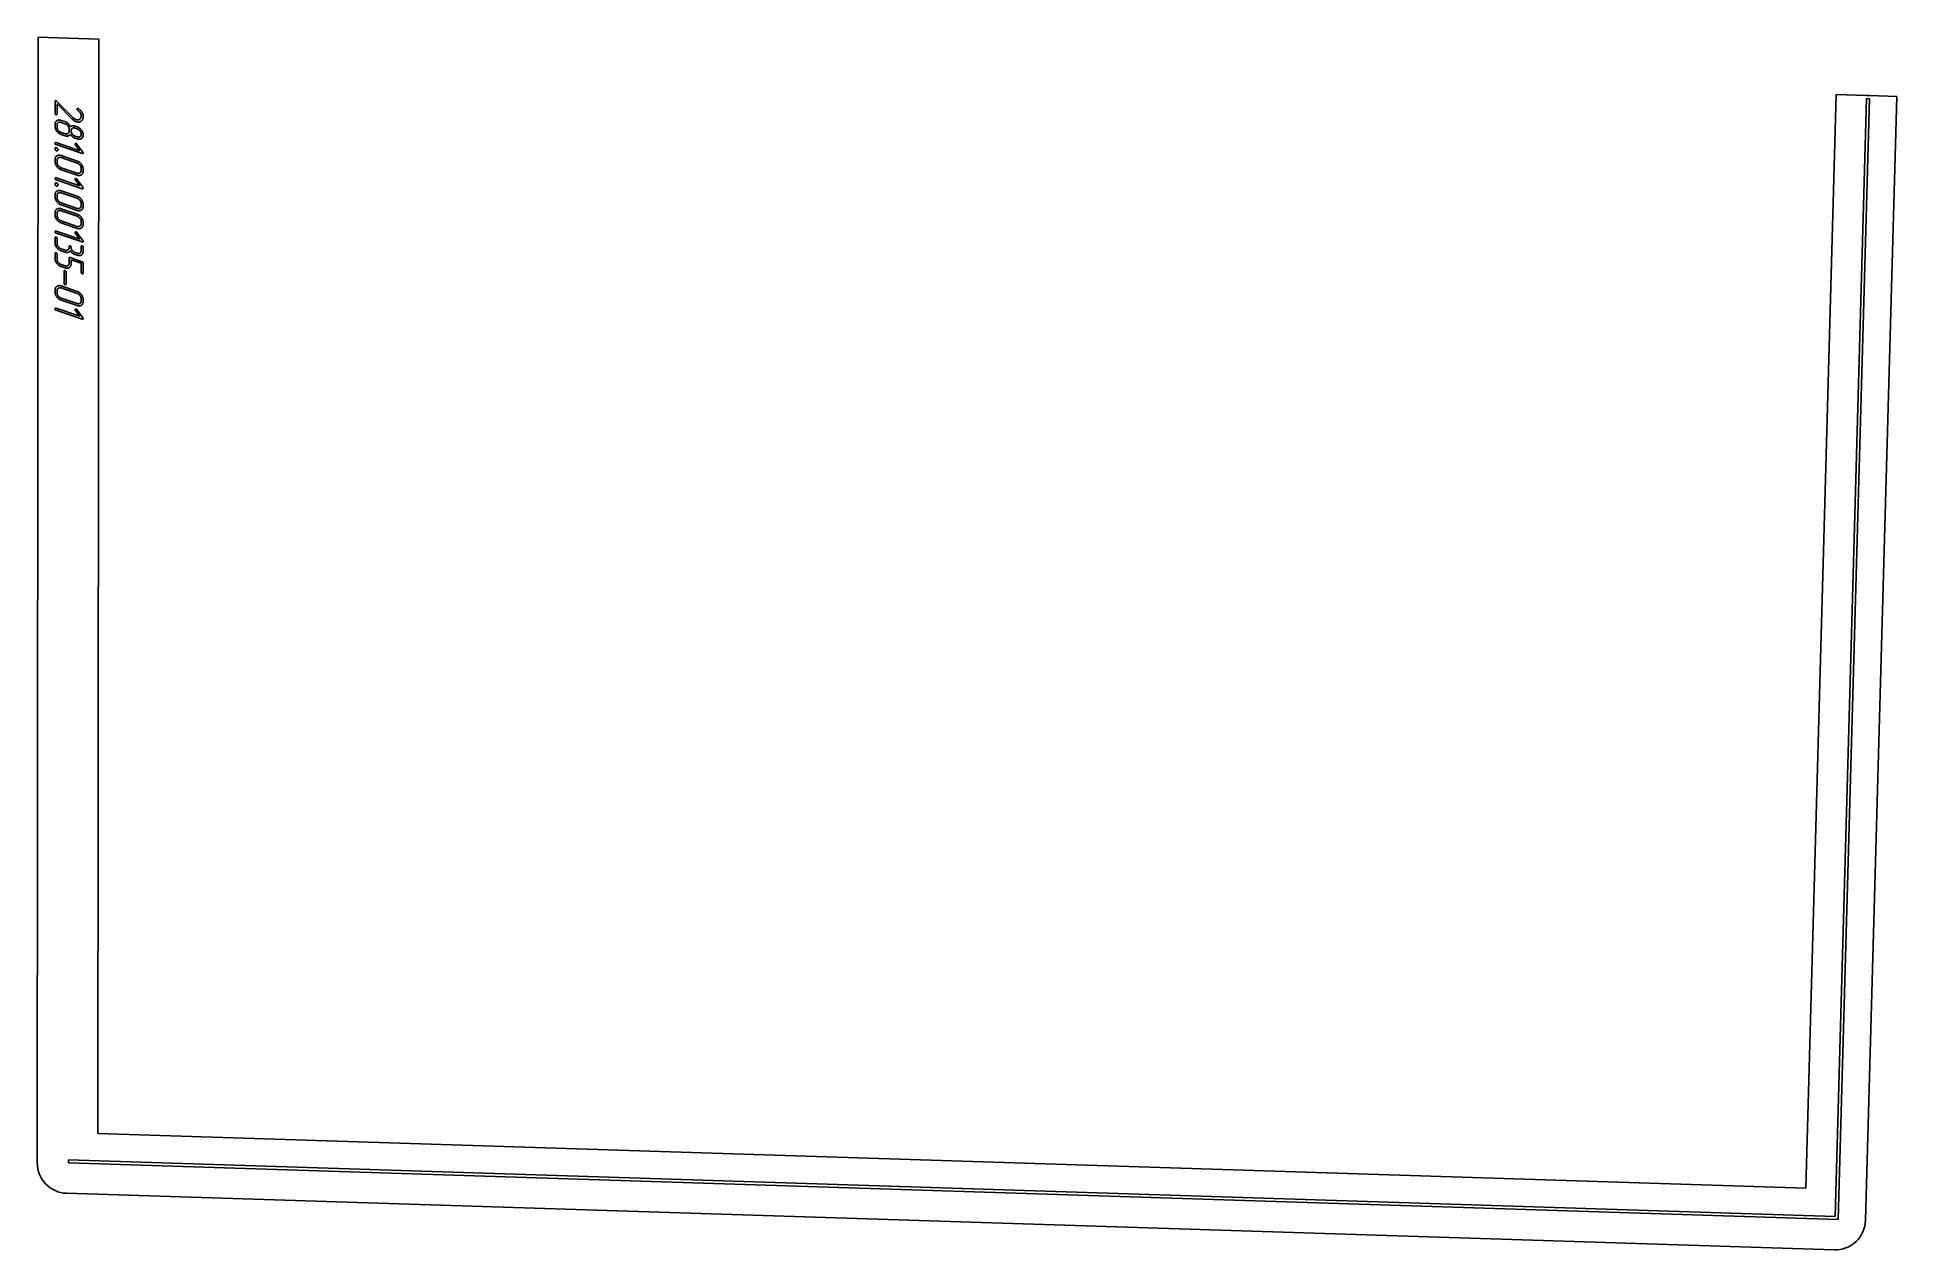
# Model space of a CAD drawing. Header units: millimetres. Extents: x 349 to 2187, y 25 to 1224.
import ezdxf

# ---------------------------------------------------------------- set-up
doc = ezdxf.new("R2010")
doc.units = ezdxf.units.MM
doc.linetypes.add('K5LT_BASIC', pattern=[0])
doc.layers.add('Engraving', color=7, linetype='Continuous')

msp = doc.modelspace()

# ---------------------------------------------------------------- linework, layer by layer
at = {"color": 150, "linetype": 'K5LT_BASIC', "lineweight": 25, "true_color": 0x0080ff}
for p, q in [((349.7, 1223.8), (348.8, 111.1)), ((349.7, 1223.8), (409.7, 1221.9)), ((409.7, 1221.9), (408.8, 140.1)), ((2097.3, 86.1), (2127.4, 1167.1)), ((2127.4, 1167.1), (2157.4, 1166.1)), ((2156.5, 54.3), (2187.4, 1165.2)), ((2160.4, 1166), (2157.4, 1166.1)), ((2160.4, 1166), (2187.4, 1165.2)), ((408.8, 140.1), (2097.3, 86.1)), ((377.8, 81.1), (2125.5, 25.1))]:
    msp.add_line(p, q, dxfattribs=at)
for centre, start, end in [((378.8, 111), 179.9521, 268.1676), ((2126.5, 55.1), 268.1676, 358.4046)]:
    msp.add_arc(centre, 30, start, end, dxfattribs=at)
at = {"layer": 'Engraving', "color": 150, "linetype": 'K5LT_BASIC', "lineweight": 25, "true_color": 0x0080ff}
for p, q in [((366.4, 1160.4), (366.4, 1148.5)), ((384.5, 1144.2), (367.9, 1160.7)), ((2157.3, 1163.1), (2126.6, 58.1)), ((2129.5, 55), (2160.3, 1163)), ((2160.3, 1163), (2157.3, 1163.1)), ((368.4, 1147.9), (368.4, 1157.9)), ((368.4, 1157.9), (383.4, 1142.9)), ((376.3, 1140.3), (372.4, 1141.6)), ((385.2, 1143.5), (384.5, 1144.2)), ((385.9, 1143), (385.2, 1143.5)), ((389.5, 1153.2), (389.2, 1153.3)), ((366.4, 1137.7), (366.4, 1135.7)), ((368.4, 1137), (368.4, 1135)), ((376.3, 1138.3), (372.4, 1139.6)), ((372.4, 1129.7), (376.3, 1128.3)), ((372.4, 1127.7), (376.3, 1126.3)), ((380.3, 1131), (380.3, 1132.9)), ((388.3, 1135.2), (386.3, 1135.9)), ((388.3, 1133.2), (386.3, 1133.9)), ((386.3, 1125.9), (388.3, 1125.3)), ((386.3, 1124), (388.3, 1123.3)), ((388.3, 1123.3), (388.9, 1123.1)), ((388.9, 1123.1), (389.5, 1122.9)), ((389.5, 1122.9), (390.6, 1122.9)), ((394.1, 1128.5), (393.8, 1129.7)), ((394.2, 1127.8), (394.1, 1128.5)), ((394.2, 1127.2), (394.2, 1127.8)), ((390.9, 1111.6), (367.4, 1119.6)), ((367.4, 1117.6), (393.2, 1108.8)), ((388.3, 1101.4), (372.4, 1106.8)), ((388.3, 1099.4), (372.4, 1104.8)), ((386.6, 1117.3), (390.9, 1111.6)), ((393.9, 1110.2), (388, 1118.2)), ((366.4, 1102.9), (366.4, 1100.9)), ((368.4, 1102.2), (368.4, 1100.2)), ((372.4, 1094.8), (388.3, 1089.4)), ((372.4, 1092.8), (388.3, 1087.4)), ((392.3, 1092.1), (392.3, 1094.1)), ((394.2, 1091.4), (394.2, 1093.4)), ((366.4, 1068), (366.4, 1066)), ((390.9, 1076.8), (367.4, 1084.7)), ((367.4, 1082.7), (393.2, 1074)), ((368.4, 1067.4), (368.4, 1065.4)), ((388.3, 1066.6), (372.4, 1072)), ((388.3, 1064.6), (372.4, 1070)), ((386.6, 1082.5), (390.9, 1076.8)), ((393.9, 1075.4), (388, 1083.4)), ((366.4, 1050.3), (366.4, 1048.3)), ((368.4, 1049.6), (368.4, 1047.6)), ((372.4, 1060), (388.3, 1054.6)), ((372.4, 1058), (388.3, 1052.6)), ((388.3, 1048.8), (372.4, 1054.2)), ((388.3, 1046.8), (372.4, 1052.2)), ((392.3, 1057.3), (392.3, 1059.2)), ((394.2, 1056.6), (394.2, 1058.6)), ((390.9, 1024.2), (367.4, 1032.1)), ((367.4, 1030.1), (393.2, 1021.4)), ((372.4, 1042.2), (388.3, 1036.8)), ((372.4, 1040.2), (388.3, 1034.8)), ((386.6, 1029.9), (390.9, 1024.2)), ((393.9, 1022.8), (388, 1030.8)), ((392.3, 1039.5), (392.3, 1041.5)), ((394.2, 1038.8), (394.2, 1040.8)), ((366.4, 1025.6), (366.4, 1020.6)), ((368.4, 1020), (368.4, 1024.9)), ((376.3, 1013.3), (372.4, 1014.6)), ((372.4, 1012.6), (376.3, 1011.3)), ((380.3, 1016.9), (380.3, 1015.9)), ((392.3, 1016.8), (392.3, 1012.8)), ((394.2, 1012.2), (394.2, 1016.1)), ((366.4, 1010), (366.4, 1005)), ((368.4, 1004.4), (368.4, 1009.4)), ((376.3, 997.7), (372.4, 999.1)), ((372.4, 997.1), (376.3, 995.7)), ((380.3, 1005.3), (380.3, 1000.3)), ((393.2, 1001.9), (381.3, 1006)), ((382.3, 999.6), (382.3, 1003.6)), ((382.3, 1003.6), (392.3, 1000.3)), ((384.8, 1009.5), (385.2, 1009.2)), ((385.2, 1009.2), (385.6, 1009.1)), ((385.6, 1009.1), (386.3, 1008.9)), ((388.3, 1010.2), (386.3, 1010.9)), ((386.3, 1008.9), (388.3, 1008.2)), ((392.3, 1000.3), (392.3, 991.3)), ((394.2, 990.6), (394.2, 1000.6)), ((388.3, 972.5), (372.4, 977.9)), ((388.3, 970.5), (372.4, 975.9)), ((375.3, 992.4), (375.3, 980.5)), ((377.3, 979.8), (377.3, 991.8)), ((366.4, 974), (366.4, 972)), ((368.4, 973.3), (368.4, 971.3)), ((372.4, 965.9), (388.3, 960.5)), ((372.4, 963.9), (388.3, 958.5)), ((392.3, 963.2), (392.3, 965.2)), ((394.2, 962.5), (394.2, 964.5)), ((390.9, 947.9), (367.4, 955.8)), ((367.4, 953.8), (393.2, 945)), ((386.6, 953.6), (390.9, 947.9)), ((393.9, 946.5), (388, 954.5)), ((379.8, 114), (379.7, 111)), ((379.7, 111), (2129.5, 55)), ((2126.6, 58.1), (379.8, 114))]:
    msp.add_line(p, q, dxfattribs=at)
for points in [[(366.4, 1160.4), (366.4, 1160.8), (366.7, 1161)], [(366.7, 1161), (367, 1161.2), (367.5, 1161)], [(367.5, 1161), (367.7, 1160.9), (367.9, 1160.7)], [(366.7, 1147.7), (366.4, 1148.1), (366.4, 1148.5)], [(366.4, 1137.7), (366.4, 1140), (368.1, 1141.2)], [(367.4, 1147.2), (367, 1147.3), (366.7, 1147.7)], [(368.1, 1147.3), (367.7, 1147.1), (367.4, 1147.2)], [(368.4, 1147.9), (368.4, 1147.5), (368.1, 1147.3)], [(368.1, 1141.2), (369.9, 1142.5), (372.4, 1141.6)], [(376.3, 1140.3), (377.9, 1139.7), (379.3, 1138.4)], [(385.5, 1141.1), (384.6, 1141.8), (383.4, 1142.9)], [(387.4, 1140.2), (386.4, 1140.5), (385.5, 1141.1)], [(385.9, 1143), (386.7, 1142.5), (387.4, 1142.2)], [(387.4, 1142.2), (389.4, 1141.6), (390.8, 1142.7)], [(392.3, 1140.9), (390.3, 1139.2), (387.4, 1140.2)], [(388.2, 1152.6), (388.2, 1153.1), (388.5, 1153.3)], [(388.4, 1152), (388.3, 1152.3), (388.2, 1152.6)], [(388.9, 1151.5), (388.5, 1151.7), (388.4, 1152)], [(388.5, 1153.3), (388.7, 1153.5), (389.2, 1153.3)], [(391.5, 1148.7), (390.7, 1150.2), (388.9, 1151.5)], [(389.5, 1153.2), (392, 1151.5), (393.2, 1149.3)], [(390.8, 1142.7), (391.5, 1143.2), (391.8, 1144.1)], [(392.2, 1145.9), (392.2, 1147.3), (391.5, 1148.7)], [(391.8, 1144.1), (392.2, 1144.9), (392.2, 1145.9)], [(394.3, 1145.3), (394.3, 1142.5), (392.3, 1140.9)], [(393.2, 1149.3), (394.3, 1147.4), (394.3, 1145.3)], [(368.1, 1130.9), (366.4, 1133.2), (366.4, 1135.7)], [(372.4, 1127.7), (369.9, 1128.5), (368.1, 1130.9)], [(368.4, 1137), (368.4, 1138.6), (369.6, 1139.4)], [(369.5, 1131.8), (368.4, 1133.3), (368.4, 1135)], [(372.4, 1129.7), (370.7, 1130.2), (369.5, 1131.8)], [(369.6, 1139.4), (370.7, 1140.2), (372.4, 1139.6)], [(376.3, 1138.3), (378, 1137.7), (379.1, 1136.2)], [(379.1, 1128.5), (378, 1127.8), (376.3, 1128.3)], [(379.5, 1126.2), (378, 1125.8), (376.3, 1126.3)], [(379.1, 1136.2), (380.3, 1134.6), (380.3, 1132.9)], [(380.3, 1131), (380.3, 1129.3), (379.1, 1128.5)], [(379.3, 1138.4), (380.7, 1137.1), (381.6, 1135.3)], [(381.6, 1127.7), (381, 1126.6), (379.5, 1126.2)], [(381.6, 1135.3), (382.5, 1136), (383.7, 1136.2)], [(383.7, 1125.4), (382.6, 1126.3), (381.6, 1127.7)], [(382.3, 1131.3), (382.3, 1132.9), (383.5, 1133.7)], [(383.4, 1128.1), (382.3, 1129.7), (382.3, 1131.3)], [(386.3, 1125.9), (384.6, 1126.5), (383.4, 1128.1)], [(383.5, 1133.7), (384.6, 1134.5), (386.3, 1133.9)], [(383.7, 1136.2), (384.9, 1136.4), (386.3, 1135.9)], [(386.3, 1124), (384.8, 1124.4), (383.7, 1125.4)], [(388.3, 1135.2), (390.6, 1134.4), (392.5, 1132)], [(388.3, 1133.2), (390, 1132.6), (391.1, 1131.1)], [(391.1, 1125.5), (389.9, 1124.7), (388.3, 1125.3)], [(392.5, 1123.6), (391.7, 1123), (390.6, 1122.9)], [(391.1, 1131.1), (392.3, 1129.5), (392.3, 1127.9)], [(392.3, 1127.9), (392.3, 1126.2), (391.1, 1125.5)], [(392.5, 1132), (393.4, 1130.9), (393.8, 1129.7)], [(394.2, 1127.2), (394.2, 1124.8), (392.5, 1123.6)], [(366.4, 1118.9), (366.4, 1119.1), (366.6, 1119.5)], [(366.6, 1118.1), (366.4, 1118.5), (366.4, 1118.9)], [(366.4, 1113.5), (366.4, 1114.2), (366.8, 1114.5)], [(366.9, 1112.2), (366.4, 1112.8), (366.4, 1113.5)], [(366.4, 1102.9), (366.4, 1105.1), (368.1, 1106.4)], [(366.6, 1119.5), (366.9, 1119.7), (367.4, 1119.6)], [(367.4, 1117.6), (366.9, 1117.7), (366.6, 1118.1)], [(366.8, 1114.5), (367.3, 1114.7), (367.9, 1114.5)], [(367.9, 1111.5), (367.3, 1111.7), (366.9, 1112.2)], [(367.9, 1114.5), (368.2, 1114.4), (368.8, 1113.8)], [(368.9, 1111.6), (368.4, 1111.3), (367.9, 1111.5)], [(368.1, 1106.4), (369.9, 1107.6), (372.4, 1106.8)], [(368.4, 1102.2), (368.4, 1103.7), (369.6, 1104.5)], [(368.8, 1113.8), (369.4, 1113.2), (369.4, 1112.5)], [(369.4, 1112.5), (369.4, 1112), (368.9, 1111.6)], [(369.6, 1104.5), (370.7, 1105.4), (372.4, 1104.8)], [(386.3, 1118.1), (386.3, 1118.5), (386.6, 1118.7)], [(386.6, 1117.3), (386.3, 1117.7), (386.3, 1118.1)], [(386.6, 1118.7), (386.9, 1118.9), (387.3, 1118.7)], [(387.3, 1118.7), (387.5, 1118.7), (388, 1118.2)], [(394, 1108.8), (393.7, 1108.6), (393.2, 1108.8)], [(393.9, 1110.2), (394.2, 1109.9), (394.2, 1109.5)], [(394.2, 1109.5), (394.2, 1109.1), (394, 1108.8)], [(368.2, 1096), (366.4, 1098.4), (366.4, 1100.9)], [(366.6, 1084.7), (366.9, 1084.9), (367.4, 1084.7)], [(372.4, 1092.8), (369.9, 1093.7), (368.2, 1096)], [(369.5, 1097), (368.4, 1098.6), (368.4, 1100.2)], [(372.4, 1094.8), (370.7, 1095.4), (369.5, 1097)], [(388.3, 1101.4), (390.7, 1100.6), (392.5, 1098.2)], [(388.3, 1099.4), (389.9, 1098.8), (391.1, 1097.3)], [(391.1, 1089.7), (389.9, 1088.9), (388.3, 1089.4)], [(392.5, 1087.8), (390.8, 1086.6), (388.3, 1087.4)], [(391.1, 1097.3), (392.3, 1095.7), (392.3, 1094.1)], [(392.3, 1092.1), (392.3, 1090.4), (391.1, 1089.7)], [(392.5, 1098.2), (394.2, 1095.9), (394.2, 1093.4)], [(394.2, 1091.4), (394.2, 1089), (392.5, 1087.8)], [(366.4, 1084.1), (366.4, 1084.3), (366.6, 1084.7)], [(366.6, 1083.3), (366.4, 1083.6), (366.4, 1084.1)], [(366.4, 1078.7), (366.4, 1079.4), (366.8, 1079.6)], [(366.9, 1077.4), (366.4, 1078), (366.4, 1078.7)], [(366.4, 1068), (366.4, 1070.3), (368.1, 1071.6)], [(367.4, 1082.7), (366.9, 1082.9), (366.6, 1083.3)], [(366.8, 1079.6), (367.3, 1079.9), (367.9, 1079.7)], [(367.9, 1076.7), (367.3, 1076.9), (366.9, 1077.4)], [(367.9, 1079.7), (368.2, 1079.6), (368.8, 1079)], [(368.9, 1076.8), (368.4, 1076.5), (367.9, 1076.7)], [(368.1, 1071.6), (369.9, 1072.8), (372.4, 1072)], [(368.4, 1067.4), (368.4, 1068.9), (369.6, 1069.7)], [(368.8, 1079), (369.4, 1078.4), (369.4, 1077.7)], [(369.4, 1077.7), (369.4, 1077.1), (368.9, 1076.8)], [(369.6, 1069.7), (370.7, 1070.5), (372.4, 1070)], [(386.3, 1083.2), (386.3, 1083.7), (386.6, 1083.9)], [(386.6, 1082.5), (386.3, 1082.9), (386.3, 1083.2)], [(386.6, 1083.9), (386.9, 1084.1), (387.3, 1083.9)], [(387.3, 1083.9), (387.5, 1083.9), (388, 1083.4)], [(388.3, 1066.6), (390.7, 1065.8), (392.5, 1063.4)], [(394, 1074), (393.7, 1073.8), (393.2, 1074)], [(393.9, 1075.4), (394.2, 1075), (394.2, 1074.6)], [(394.2, 1074.6), (394.2, 1074.2), (394, 1074)], [(368.2, 1061.2), (366.4, 1063.6), (366.4, 1066)], [(366.4, 1050.3), (366.4, 1052.5), (368.1, 1053.8)], [(368.2, 1043.4), (366.4, 1045.8), (366.4, 1048.3)], [(368.1, 1053.8), (369.9, 1055), (372.4, 1054.2)], [(372.4, 1058), (369.9, 1058.9), (368.2, 1061.2)], [(369.5, 1062.2), (368.4, 1063.8), (368.4, 1065.4)], [(368.4, 1049.6), (368.4, 1051.1), (369.6, 1052)], [(372.4, 1060), (370.7, 1060.6), (369.5, 1062.2)], [(369.6, 1052), (370.7, 1052.8), (372.4, 1052.2)], [(388.3, 1064.6), (389.9, 1064), (391.1, 1062.5)], [(391.1, 1054.8), (389.9, 1054.1), (388.3, 1054.6)], [(392.5, 1053), (390.8, 1051.8), (388.3, 1052.6)], [(388.3, 1048.8), (390.7, 1048), (392.5, 1045.6)], [(391.1, 1062.5), (392.3, 1060.9), (392.3, 1059.2)], [(392.3, 1057.3), (392.3, 1055.6), (391.1, 1054.8)], [(392.5, 1063.4), (394.2, 1061.1), (394.2, 1058.6)], [(394.2, 1056.6), (394.2, 1054.1), (392.5, 1053)], [(366.4, 1031.5), (366.4, 1031.7), (366.6, 1032.1)], [(366.6, 1030.7), (366.4, 1031), (366.4, 1031.5)], [(366.6, 1032.1), (366.9, 1032.3), (367.4, 1032.1)], [(367.4, 1030.1), (366.9, 1030.3), (366.6, 1030.7)], [(372.4, 1040.2), (369.9, 1041.1), (368.2, 1043.4)], [(369.5, 1044.4), (368.4, 1046), (368.4, 1047.6)], [(372.4, 1042.2), (370.7, 1042.8), (369.5, 1044.4)], [(386.3, 1030.6), (386.3, 1031.1), (386.6, 1031.3)], [(386.6, 1029.9), (386.3, 1030.3), (386.3, 1030.6)], [(386.6, 1031.3), (386.9, 1031.5), (387.3, 1031.3)], [(387.3, 1031.3), (387.5, 1031.3), (388, 1030.8)], [(388.3, 1046.8), (389.9, 1046.2), (391.1, 1044.7)], [(391.1, 1037.1), (389.9, 1036.3), (388.3, 1036.8)], [(392.5, 1035.2), (390.8, 1034), (388.3, 1034.8)], [(391.1, 1044.7), (392.3, 1043.1), (392.3, 1041.5)], [(392.3, 1039.5), (392.3, 1037.8), (391.1, 1037.1)], [(392.5, 1045.6), (394.2, 1043.3), (394.2, 1040.8)], [(394.2, 1038.8), (394.2, 1036.4), (392.5, 1035.2)], [(366.4, 1025.6), (366.4, 1026.1), (366.7, 1026.2)], [(368.1, 1015.8), (366.4, 1018.1), (366.4, 1020.6)], [(366.7, 1026.2), (367, 1026.4), (367.4, 1026.3)], [(367.4, 1026.3), (367.6, 1026.2), (368, 1025.8)], [(368, 1025.8), (368.4, 1025.4), (368.4, 1024.9)], [(372.4, 1012.6), (369.9, 1013.5), (368.1, 1015.8)], [(368.4, 1020), (368.4, 1018.3), (369.5, 1016.7)], [(369.5, 1016.7), (370.7, 1015.2), (372.4, 1014.6)], [(376.3, 1013.3), (378, 1012.7), (379.1, 1013.5)], [(379.5, 1011.1), (378, 1010.7), (376.3, 1011.3)], [(379.1, 1013.5), (380.3, 1014.2), (380.3, 1015.9)], [(381.6, 1012.7), (381, 1011.6), (379.5, 1011.1)], [(380.3, 1016.9), (380.3, 1017.3), (380.6, 1017.5)], [(380.6, 1017.5), (380.9, 1017.7), (381.3, 1017.5)], [(381.3, 1017.5), (381.5, 1017.5), (381.9, 1017.1)], [(383.7, 1010.3), (382.6, 1011.2), (381.6, 1012.7)], [(381.9, 1017.1), (382.3, 1016.7), (382.3, 1016.2)], [(382.3, 1016.2), (382.3, 1014.5), (383.5, 1013)], [(383.5, 1013), (384.6, 1011.5), (386.3, 1010.9)], [(391.1, 1010.4), (392.3, 1011.1), (392.3, 1012.8)], [(392.3, 1016.8), (392.3, 1017.3), (392.5, 1017.5)], [(392.5, 1017.5), (392.9, 1017.6), (393.2, 1017.5)], [(394.2, 1012.2), (394.2, 1009.6), (392.5, 1008.5)], [(394, 1021.4), (393.7, 1021.2), (393.2, 1021.4)], [(393.2, 1017.5), (393.5, 1017.4), (393.9, 1017)], [(393.9, 1022.8), (394.2, 1022.4), (394.2, 1022)], [(393.9, 1017), (394.2, 1016.6), (394.2, 1016.1)], [(394.2, 1022), (394.2, 1021.6), (394, 1021.4)], [(366.4, 1010), (366.4, 1010.5), (366.7, 1010.7)], [(368.2, 1000.3), (366.4, 1002.6), (366.4, 1005)], [(366.7, 1010.7), (367, 1010.8), (367.4, 1010.7)], [(367.4, 1010.7), (367.6, 1010.6), (368, 1010.2)], [(368, 1010.2), (368.4, 1009.9), (368.4, 1009.4)], [(372.4, 997.1), (369.9, 997.9), (368.2, 1000.3)], [(368.4, 1004.4), (368.4, 1002.7), (369.5, 1001.2)], [(369.5, 1001.2), (370.7, 999.6), (372.4, 999.1)], [(375.3, 992.4), (375.3, 992.9), (375.6, 993.1)], [(375.6, 993.1), (375.9, 993.2), (376.3, 993.1)], [(376.3, 997.7), (378, 997.2), (379.1, 997.9)], [(380.5, 996), (378.8, 994.9), (376.3, 995.7)], [(376.3, 993.1), (376.6, 993), (377, 992.6)], [(379.1, 997.9), (380.3, 998.7), (380.3, 1000.3)], [(380.3, 1005.3), (380.3, 1006.3), (381.3, 1006)], [(382.3, 999.6), (382.3, 997.2), (380.5, 996)], [(384.8, 1009.5), (384.3, 1009.7), (383.7, 1010.3)], [(388.3, 1010.2), (389.9, 1009.6), (391.1, 1010.4)], [(392.5, 1008.5), (390.8, 1007.4), (388.3, 1008.2)], [(393.2, 1001.9), (394.2, 1001.6), (394.2, 1000.6)], [(366.4, 974), (366.4, 976.2), (368.1, 977.5)], [(368.1, 977.5), (369.9, 978.7), (372.4, 977.9)], [(368.4, 973.3), (368.4, 974.8), (369.6, 975.6)], [(369.6, 975.6), (370.7, 976.4), (372.4, 975.9)], [(375.7, 979.6), (375.3, 980), (375.3, 980.5)], [(376.3, 979.2), (376, 979.3), (375.7, 979.6)], [(377, 979.2), (376.7, 979), (376.3, 979.2)], [(377, 992.6), (377.3, 992.2), (377.3, 991.8)], [(377.3, 979.8), (377.3, 979.5), (377, 979.2)], [(392.6, 990.5), (392.3, 990.8), (392.3, 991.3)], [(393.2, 990), (392.9, 990.1), (392.6, 990.5)], [(393.9, 990.1), (393.6, 989.9), (393.2, 990)], [(394.2, 990.6), (394.2, 990.3), (393.9, 990.1)], [(368.2, 967.1), (366.4, 969.5), (366.4, 972)], [(372.4, 963.9), (369.9, 964.8), (368.2, 967.1)], [(369.5, 968.1), (368.4, 969.7), (368.4, 971.3)], [(372.4, 965.9), (370.7, 966.5), (369.5, 968.1)], [(388.3, 972.5), (390.7, 971.7), (392.5, 969.3)], [(388.3, 970.5), (389.9, 969.9), (391.1, 968.4)], [(391.1, 960.7), (389.9, 960), (388.3, 960.5)], [(392.5, 958.9), (390.8, 957.7), (388.3, 958.5)], [(391.1, 968.4), (392.3, 966.8), (392.3, 965.2)], [(392.3, 963.2), (392.3, 961.5), (391.1, 960.7)], [(392.5, 969.3), (394.2, 967), (394.2, 964.5)], [(394.2, 962.5), (394.2, 960), (392.5, 958.9)], [(366.4, 955.2), (366.4, 955.4), (366.6, 955.8)], [(366.6, 954.4), (366.4, 954.7), (366.4, 955.2)], [(366.6, 955.8), (366.9, 956), (367.4, 955.8)], [(367.4, 953.8), (366.9, 954), (366.6, 954.4)], [(386.3, 954.3), (386.3, 954.8), (386.6, 955)], [(386.6, 953.6), (386.3, 954), (386.3, 954.3)], [(386.6, 955), (386.9, 955.2), (387.3, 955)], [(387.3, 955), (387.5, 955), (388, 954.5)], [(394, 945.1), (393.7, 944.9), (393.2, 945)], [(393.9, 946.5), (394.2, 946.1), (394.2, 945.7)], [(394.2, 945.7), (394.2, 945.3), (394, 945.1)]]:
    msp.add_open_spline(points, degree=2, dxfattribs=at)

doc.saveas('drawing.dxf')
